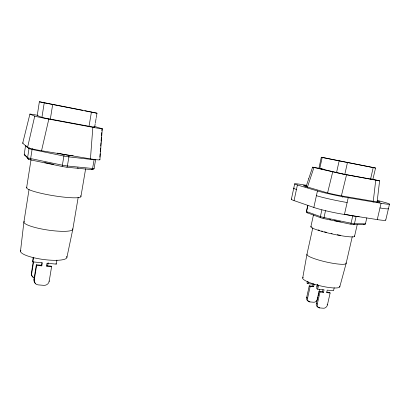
<?xml version="1.0" encoding="UTF-8"?>
<svg xmlns="http://www.w3.org/2000/svg" width="410" height="410" viewBox="0 0 410 410"><rect width="100%" height="100%" fill="white"/><g stroke="black" fill="none" stroke-linecap="round" stroke-linejoin="round"><path stroke-width="0.61" d="M62.207 166.214L64.109 154.78M99.661 159.505A12.039 0.861 10.3 0 1 90.446 158.87L92.839 127.315L48.821 119.084A12.648 0.307 10.8 0 1 34.742 116.122L29.904 114.129A11.921 0.272 10.8 0 1 29.863 114.113A11.921 0.272 10.8 0 1 37.5 115.287M99.835 157.107L100.096 153.75M100.245 151.833L100.542 147.989M100.691 146.068L100.947 142.706M101.06 141.26L101.357 137.406M101.47 135.961L101.731 132.584M101.88 130.657L102.028 128.725L94.7 126.454M99.902 159.772L102.29 128.822M323.88 218.217L325.509 210.699M20.5 251.233L23.888 222.112L29.043 189.476M373.161 202.094L375.734 180.231M377.046 202.514L379.609 180.851M25.615 145.412A1.471 1.399 26.9 0 0 25.569 145.591L24.236 154.247A1.466 1.394 25 0 0 25.476 155.861L28.172 158.639M93.393 126.89L94.751 127.331L45.413 118.208L42.04 117.439L37.243 115.564L39.365 101.757L82.912 110.31M25.584 145.591L29.018 148.615A37.356 2.65 10.2 0 0 32.088 149.46L63.811 156.036A37.356 2.65 10.2 0 0 68.9 156.876L94.085 159.762A37.356 2.65 10.2 0 0 95.612 159.69L94.131 168.361A37.284 3.131 10 0 1 92.593 168.495L67.394 165.994A37.284 3.131 10 0 1 62.31 165.184L30.653 158.567L32.088 149.46A1.481 0.907 -78.2 0 1 32.395 148.635M26.604 187.816L31.042 159.603M41.922 117.403L44.229 102.833L39.416 101.772M50.333 119.172L52.675 104.514M33.256 257.229L32.6 261.293L32.861 261.893L42.302 262.795L41.799 265.864L36.623 265.378L36.346 264.768L41.507 265.255L41.799 265.864M32.861 261.893L33.615 257.229M34.701 278.241A4.638 4.249 -20.5 0 1 31.657 273.711L31.411 273.096L33.2 261.98M31.657 273.711L33.559 261.939M35.501 283.289A4.776 4.361 -21.5 0 1 33.974 279.425L36.346 264.768M46.807 265.752L51.265 266.172L51.583 266.782L49.174 281.342A4.766 4.351 -22.7 0 1 43.819 285.345L38.217 284.888A4.792 4.372 -21.6 0 1 34.24 280.081L36.623 265.378M41.507 265.255L41.907 262.81M47.652 265.788L48.16 262.718M68.9 156.876L67.394 165.994A1.481 0.687 -83.6 0 1 66.891 167.085M51.583 266.782L46.474 266.3L46.976 263.246L56.247 264.132L56.918 260.119M89.011 126.408L91.415 112.135M78.197 197.328L72.821 229.21L66.907 257.388M80.934 196.492L85.629 168.756M94.602 127.269L95.202 123.764M95.351 122.887L96.094 118.495M96.242 117.614L96.991 113.211L84.865 110.7M92.593 168.495L94.085 159.762A1.43 1.194 -88.2 0 0 94.105 159.29M302.708 277.975L306.931 254.41L312.789 227.786M291.397 199.152L294.682 183.829M344.436 214.476A22.13 1.748 12 0 1 313.824 207.445L294.057 200.603L297.409 184.997L317.448 190.952A22.207 1.184 11.8 0 0 348.228 197.707L381.069 203.273A21.884 1.117 11.9 0 0 384.893 202.458L377.559 200.428M365.453 223.824A1.184 1.158 20.1 0 1 364.018 224.649L353.22 224.583A29.007 2.609 12.2 0 1 350.427 224.167L323.951 218.638A29.007 2.609 12.2 0 1 320.963 217.848L307.423 212.867A1.158 1.092 -58.1 0 1 306.552 211.56A30.181 2.665 12.2 0 1 306.495 211.186L307.761 205.374M307.905 205.425L306.562 211.565L320.379 216.603A30.181 2.665 12.2 0 0 323.987 217.556L351.073 223.204A30.181 2.665 12.2 0 0 354.445 223.711L365.438 223.819L366.801 217.925M342.176 173.778L318.893 168.423L321.312 157.24L375.555 168.028L372.859 179.493L339.644 173.415L312.62 167.167L321.952 168.787M319.738 168.648L322.193 157.425M313.829 207.445L317.448 190.952M310.877 226.725L313.486 214.855M321.855 209.925L320.379 216.603A1.199 0.825 -72.4 0 0 320.564 217.623M307.351 281.398L306.967 283.131L307.915 283.669L314.178 284.294L313.63 286.739L310.196 286.4L309.242 285.857L306.644 297.552A3.68 3.029 -59.8 0 0 308.981 301.34M307.915 283.669L308.305 281.931M317.222 298.823L317.524 299.003A3.68 3.019 -60 0 1 313.65 302.242L309.924 301.924A3.69 3.034 -59.8 0 1 307.587 298.126L310.196 286.4M336.548 172.584L339.157 160.853L344.815 161.986M313.63 286.739L312.671 286.195L313.214 283.756M316.735 287.041L317.284 284.601M317.617 284.494L316.689 288.65L317.688 289.214L324.074 289.829L323.505 292.34L320.005 292.007L319 291.433L316.305 303.431A3.777 3.08 -59.9 0 0 318.391 307.269M317.688 289.214L318.621 285.053M344.82 174.291L347.465 162.509M317.663 298.393L317.94 297.168M318.211 295.943L318.765 293.493M319.036 292.268L319.723 289.209M326.811 292.171L329.117 292.391L330.142 292.96L327.431 304.896A3.777 3.07 -60.1 0 1 323.469 308.233L319.667 307.92A3.787 3.09 -59.9 0 1 317.299 304.041L320.005 292.007M342.422 197.277L342.688 196.093L375.227 201.623A12.32 0.625 11.9 0 0 377.538 201.207L377.272 202.33M323.505 292.34L322.496 291.766L322.947 289.762M348.223 197.707L344.431 214.471L377.261 219.591A21.807 1.645 12.2 0 0 385.615 219.862M334.201 287.799L333.535 290.736L327.241 290.131L326.673 292.637L330.142 292.96M90.441 158.87L41.543 150.736A12.638 0.897 10 0 1 27.557 147.472L34.747 116.122M41.543 150.736L48.821 119.084M359.165 216.49L356.121 216.393L354.445 223.711A1.204 0.984 -84.1 0 1 353.379 224.603M352.272 236.59L346.101 263.533L339.757 286.913M354.512 236.457L357.218 224.659M370.563 179.108L373.218 167.572M377.261 219.591L381.069 203.273M385.743 220.108L389.5 204.149M327.651 192.592L332.705 171.918M341.448 195.616L346.553 174.773L379.578 180.866L371.439 178.909M27.562 147.472L22.704 143.192L29.904 114.129M308.699 178.786L312.584 167.152M305.968 187.011L308.72 178.724M307.254 187.677L313.937 167.511M37.243 115.564L37.935 115.605M318.872 168.407L320.297 168.618M319 291.433L322.496 291.766M94.141 168.361A1.44 1.404 22.1 0 1 92.465 169.453A35.834 3.08 9.9 0 1 91.179 169.586L66.487 167.188A35.834 3.08 9.9 0 1 62.284 166.522L31.355 160.049A35.834 3.08 9.9 0 1 28.823 159.305L28.387 158.86M309.242 285.857L312.671 286.195M71.13 155.523L68.465 155.211A35.926 2.47 10.2 0 1 64.257 154.514L59.388 153.504M71.663 155.585L73.246 155.769M306.48 185.325L304.548 184.987A20.879 1.066 11.6 0 0 297.404 184.997M320.671 168.684L323.951 169.299M375.504 168.018L345.41 162.104M346.553 174.773L342.171 173.927M339.157 160.853L321.337 157.245M57.441 153.099L58.415 153.304M344.728 214.204L352.749 215.865A30.227 2.337 12.1 0 0 356.121 216.393M44.229 102.833L96.991 113.211M371.742 179.175L372.039 179.247M372.526 179.365L372.905 179.477M327.113 304.707L327.431 304.896M306.644 297.552L307.587 298.126M316.305 303.431L317.299 304.041M309.335 301.56L309.924 301.924M318.672 307.305L319.17 307.613M319.293 307.69L319.667 307.92M92.071 169.222L92.46 169.468M55.914 263.538L56.247 264.132M49 280.973L49.174 281.342M33.974 279.425L34.24 280.081M365.207 223.527A30.181 2.665 12.2 0 1 365.438 223.819M306.885 212.313A1.148 1.117 82.7 0 1 306.48 211.186M352.82 215.45A1.209 0.415 -78.5 0 1 352.754 215.87L351.073 223.204A1.204 0.41 -79.3 0 1 350.827 223.886M307.423 212.867A29.007 2.609 12.2 0 1 307.356 212.549M363.824 224.413A29.007 2.609 12.2 0 1 364.018 224.659M340.387 221.815A23.585 2.122 12.2 0 1 334.16 220.524M330.788 219.755A23.585 2.122 12.2 0 1 329.681 219.493M347.142 202.509A22.186 1.348 11.8 0 1 316.407 195.678M296.445 189.466A20.859 1.209 11.7 0 1 294.16 188.118M294.052 200.603A20.807 1.568 11.9 0 1 291.72 199.014M388.085 208.398A21.863 1.266 12 0 1 379.983 207.947M342.693 196.093A12.5 0.666 11.8 0 1 325.519 192.331L305.158 186.335A11.752 0.6 11.6 0 1 306.875 185.94M339.7 286.139A19.065 3.613 13.3 0 1 320.051 285.79A19.065 3.613 13.3 0 1 303.262 277.35M346.004 262.861A20.121 3.075 12.9 0 1 326.432 262.036A20.121 3.075 12.9 0 1 307.105 254.128M340.526 235.33A20.239 2.229 12.4 0 1 337.245 234.74M332.141 233.69A20.239 2.229 12.4 0 1 331.095 233.454M326.462 232.342A20.239 2.229 12.4 0 1 324.52 231.829M322.685 231.322A20.239 2.229 12.4 0 1 321.542 230.989M319.457 230.343A20.239 2.229 12.4 0 1 318.088 229.892M354.342 235.904A22.36 2.46 12.4 0 1 331.685 233.843A22.36 2.46 12.4 0 1 311.467 226.34M30.653 158.567A37.284 3.131 10 0 1 27.598 157.681L24.236 154.247A37.284 3.131 10 0 1 24.846 154.227M28.828 159.295A1.471 1.44 -59.8 0 1 27.588 157.676L29.018 148.615A1.471 1.445 -66.3 0 1 29.438 147.8M31.068 159.951A1.476 0.902 -77.4 0 1 30.647 158.567M68.701 155.405A1.486 0.692 -83.2 0 1 68.911 156.881M92.604 168.5A1.425 1.189 89.9 0 1 91.184 169.576M95.627 159.285A1.445 1.409 25.7 0 1 95.627 159.69M78.269 167.977A29.13 2.506 9.9 0 1 77.229 167.88M53.746 164.374A29.13 2.506 9.9 0 1 44.685 162.524M33.256 277.104A4.623 4.233 -20.4 0 1 31.411 273.096M66.615 256.399A23.411 5.233 7.8 0 1 43.378 259.484A23.411 5.233 7.8 0 1 20.905 250.29M72.744 228.785A24.733 4.464 8.5 0 1 47.099 229.938A24.733 4.464 8.5 0 1 24.298 221.313M80.493 195.77A27.521 3.582 9.3 0 1 53.787 195.765A27.521 3.582 9.3 0 1 27.034 187.196M102.034 128.725A12.105 0.297 10.9 0 1 92.839 127.315M22.694 143.187A11.839 0.779 10.1 0 1 23.139 142.962"/></g></svg>
